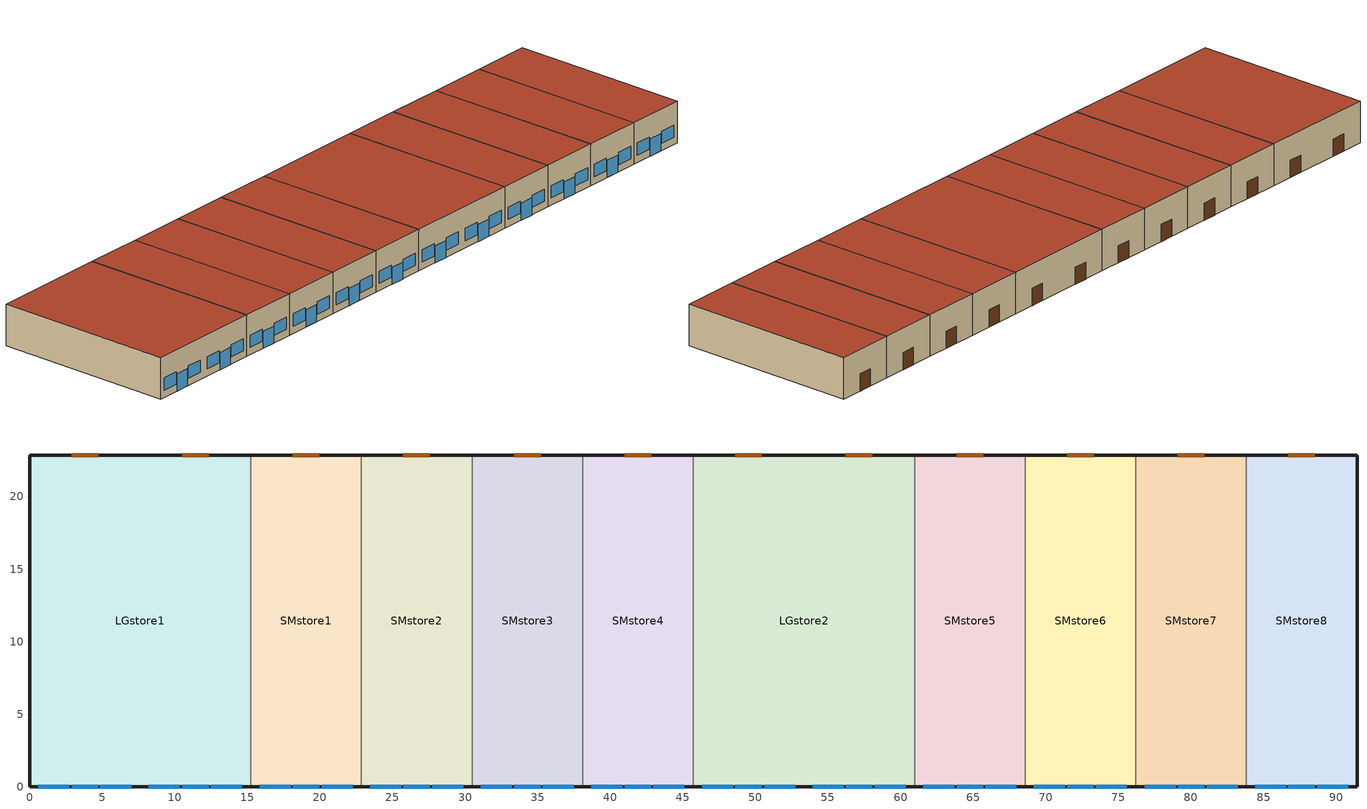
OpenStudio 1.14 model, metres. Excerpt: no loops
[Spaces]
SMstore2
 floor ground: 30.48,22.86 30.48,0 22.86,0 22.86,22.86 z0
 wall outside: 22.86,0 30.48,0 / 30.48,22.86 22.86,22.86 z0:5.18
 wall to SMstore3: 30.48,0 30.48,22.86 z0:5.18
 wall to SMstore1: 22.86,22.86 22.86,0 z0:5.18
 window: 23.47,0 25.6,0 / 27.74,0 29.87,0 z0.91:2.43; 25.76,0 27.58,0 z0:2.13
 door: 27.58,22.86 25.76,22.86 z0:2.13
 roof outside: 30.48,0 30.48,22.86 22.86,22.86 22.86,0 z5.18
SMstore7
 floor ground: 83.82,22.86 83.82,0 76.2,0 76.2,22.86 z0
 wall outside: 76.2,0 83.82,0 / 83.82,22.86 76.2,22.86 z0:5.18
 wall to SMstore6: 76.2,22.86 76.2,0 z0:5.18
 wall to SMstore8: 83.82,0 83.82,22.86 z0:5.18
 window: 81.08,0 83.21,0 / 76.81,0 78.94,0 z0.91:2.43; 79.1,0 80.92,0 z0:2.13
 door: 80.92,22.86 79.1,22.86 z0:2.13
 roof outside: 83.82,0 83.82,22.86 76.2,22.86 76.2,0 z5.18
SMstore3
 floor ground: 38.1,22.86 38.1,0 30.48,0 30.48,22.86 z0
 wall outside: 30.48,0 38.1,0 / 38.1,22.86 30.48,22.86 z0:5.18
 wall to SMstore4: 38.1,0 38.1,22.86 z0:5.18
 window: 31.09,0 33.22,0 / 35.36,0 37.49,0 z0.91:2.43; 33.38,0 35.2,0 z0:2.13
 door: 35.2,22.86 33.38,22.86 z0:2.13
 roof outside: 38.1,0 38.1,22.86 30.48,22.86 30.48,0 z5.18
SMstore1
 floor ground: 22.86,22.86 22.86,0 15.24,0 15.24,22.86 z0
 wall outside: 15.24,0 22.86,0 / 22.86,22.86 15.24,22.86 z0:5.18
 wall to LGstore1: 15.24,22.86 15.24,0 z0:5.18
 window: 15.85,0 17.98,0 / 20.12,0 22.25,0 z0.91:2.43; 18.14,0 19.97,0 z0:2.13
 door: 19.97,22.86 18.14,22.86 z0:2.13
 roof outside: 22.86,0 22.86,22.86 15.24,22.86 15.24,0 z5.18
LGstore2
 floor ground: 60.96,22.86 60.96,0 45.72,0 45.72,22.86 z0
 wall outside: 45.72,0 60.96,0 / 60.96,22.86 45.72,22.86 z0:5.18
 wall to SMstore5: 60.96,0 60.96,22.86 z0:5.18
 wall to SMstore4: 45.72,22.86 45.72,0 z0:5.18
 window: 48.62,0 50.44,0 / 56.24,0 58.06,0 z0:2.13; 46.33,0 48.46,0 / 58.22,0 60.35,0 / 53.95,0 56.08,0 / 50.6,0 52.73,0 z0.91:2.43
 door: 50.44,22.86 48.62,22.86 / 58.06,22.86 56.24,22.86 z0:2.13
 roof outside: 60.96,0 60.96,22.86 45.72,22.86 45.72,0 z5.18
SMstore8
 floor ground: 91.44,22.86 91.44,0 83.82,0 83.82,22.86 z0
 wall outside: 83.82,0 91.44,0 91.44,22.86 83.82,22.86 z0:5.18
 window: 86.72,0 88.54,0 z0:2.13; 84.43,0 86.56,0 / 88.7,0 90.83,0 z0.91:2.43
 door: 88.54,22.86 86.72,22.86 z0:2.13
 roof outside: 91.44,0 91.44,22.86 83.82,22.86 83.82,0 z5.18
SMstore5
 floor ground: 68.58,22.86 68.58,0 60.96,0 60.96,22.86 z0
 wall outside: 60.96,0 68.58,0 / 68.58,22.86 60.96,22.86 z0:5.18
 wall to SMstore6: 68.58,0 68.58,22.86 z0:5.18
 window: 61.57,0 63.7,0 / 65.84,0 67.97,0 z0.91:2.43; 63.86,0 65.68,0 z0:2.13
 door: 65.68,22.86 63.86,22.86 z0:2.13
 roof outside: 68.58,0 68.58,22.86 60.96,22.86 60.96,0 z5.18
SMstore4
 floor ground: 45.72,22.86 45.72,0 38.1,0 38.1,22.86 z0
 wall outside: 38.1,0 45.72,0 / 45.72,22.86 38.1,22.86 z0:5.18
 window: 41,0 42.82,0 z0:2.13; 38.71,0 40.84,0 / 42.98,0 45.11,0 z0.91:2.43
 door: 42.82,22.86 41,22.86 z0:2.13
 roof outside: 45.72,0 45.72,22.86 38.1,22.86 38.1,0 z5.18
SMstore6
 floor ground: 76.2,22.86 76.2,0 68.58,0 68.58,22.86 z0
 wall outside: 68.58,0 76.2,0 / 76.2,22.86 68.58,22.86 z0:5.18
 window: 73.46,0 75.59,0 / 69.19,0 71.32,0 z0.91:2.43; 71.48,0 73.3,0 z0:2.13
 door: 73.3,22.86 71.48,22.86 z0:2.13
 roof outside: 76.2,0 76.2,22.86 68.58,22.86 68.58,0 z5.18
LGstore1
 floor ground: 15.24,22.86 15.24,0 0,0 0,22.86 z0
 wall outside: 15.24,22.86 0,22.86 0,0 15.24,0 z0:5.18
 window: 8.23,0 10.36,0 / 0.61,0 2.74,0 / 4.88,0 7.01,0 / 12.5,0 14.63,0 z0.91:2.43; 10.52,0 12.35,0 / 2.9,0 4.73,0 z0:2.13
 door: 4.73,22.86 2.9,22.86 / 12.35,22.86 10.52,22.86 z0:2.13
 roof outside: 15.24,0 15.24,22.86 0,22.86 0,0 z5.18
[EnergyManagementSystem:Program]
SMstore7ZNPSZAC9EconomizerCTRLProg: SET SMstore7ZNPSZAC9TimestepEconEff = 0.7; SET MaxE = 0.7; SET SMstore7ZNPSZAC9DATRqd = (SMstore7ZNPSZAC9DATRqd*1.8)+32; SET OATF = (OATF_8*1.8)+32; SET OAwbF = (OAWBC_8*1.8)+32; IF SMstore7ZNPSZAC9OAFlowMass > (SMstore7ZNPSZAC9OADesignMass*SMstore7ZNPSZAC9OASch); SET EconoActive = 1; ELSE; SET EconoActive = 0; ENDIF; SET dTNeeded = 75-SMstore7ZNPSZAC9DATRqd; SET CoolDesdT = ((98*0.15)+(75*(1-0.15)))-55; SET CoolLoad = dTNeeded/ CoolDesdT; IF CoolLoad > 1; SET CoolLoad = 1; ELSEIF CoolLoad < 0; SET CoolLoad = 0; ENDIF; IF EconoActive == 1; SET Stage = SMstore7ZNPSZAC9NumberofStages; IF Stage == 2; IF CoolLoad < 0.6; SET SMstore7ZNPSZAC9TimestepEconEff = MaxE; ELSE; SET ECOEff = 0-2.18919863612305; SET ECOEff = ECOEff+(0-0.674461284910428*CoolLoad); SET ECOEff = ECOEff+(0.000459106275872404*(OATF^2)); SET ECOEff = ECOEff+(0-0.00000484778537945252*(OATF^3)); SET ECOEff = ECOEff+(0.182915713033586*OAwbF); SET ECOEff = ECOEff+(0-0.00382838660261133*(OAwbF^2)); SET ECOEff = ECOEff+(0.0000255567460240583*(OAwbF^3)); SET SMstore7ZNPSZAC9TimestepEconEff = ECOEff; ENDIF; ELSE; SET ECOEff = 2.36337942464462; SET ECOEff = ECOEff+(0-0.409939515512619*CoolLoad); SET ECOEff = ECOEff+(0-0.0565205596792225*OAwbF); SET ECOEff = ECOEff+(0-0.0000632612294169389*(OATF^2)); SET SMstore7ZNPSZAC9TimestepEconEff = ECOEff+(0.000571724868775081*(OAwbF^2)); ENDIF; IF SMstore7ZNPSZAC9TimestepEconEff > MaxE; SET SMstore7ZNPSZAC9TimestepEconEff = MaxE; ELSEIF SMstore7ZNPSZAC9TimestepEconEff < (SMstore7ZNPSZAC9OADesignMass*SMstore7ZNPSZAC9OASch); SET SMstore7ZNPSZAC9TimestepEconEff = (SMstore7ZNPSZAC9OADesignMass*SMstore7ZNPSZAC9OASch); ENDIF; ENDIF
SMstore7ZNPSZAC9SetFanPar: IF SMstore7ZNPSZAC9NumberofStages == 1; Return; ENDIF; SET SMstore7ZNPSZAC9FanPwrExp = 2.2; SET OAFrac = SMstore7ZNPSZAC9OAFlowMass/SMstore7ZNPSZAC9DesignFlowMass; IF  OAFrac < 0.66; SET SMstore7ZNPSZAC9VenSpeed = 0.66; SET SMstore7ZNPSZAC9Stg1Spd = 0.66; ELSE; SET SMstore7ZNPSZAC9VenSpeed = OAFrac; SET SMstore7ZNPSZAC9Stg1Spd = OAFrac; ENDIF; SET SMstore7ZNPSZAC9Stg2Spd = 1.0; SET SMstore7ZNPSZAC9HeatSpeed = 1.0
SMstore7ZNPSZAC9FanControl: IF SMstore7ZNPSZAC9NumberofStages == 1; Return; ENDIF; IF SMstore7ZNPSZAC9HeatingRTF > 0; SET Heating = SMstore7ZNPSZAC9HeatingRTF; SET Ven = 1-SMstore7ZNPSZAC9HeatingRTF; SET Eco = 0; SET Stage1 = 0; SET Stage2 = 0; ELSE; SET Heating = 0; SET EcoSpeed = SMstore7ZNPSZAC9VenSpeed; IF SMstore7ZNPSZAC9SpeedRatio == 0; IF SMstore7ZNPSZAC9RTF > 0; SET Stage1 = SMstore7ZNPSZAC9RTF; SET Stage2 = 0; SET Ven = 1-SMstore7ZNPSZAC9RTF; SET Eco = 0; IF SMstore7ZNPSZAC9OAFlowMass > (SMstore7ZNPSZAC9OADesignMass*SMstore7ZNPSZAC9OASch); SET SMstore7ZNPSZAC9Stg1Spd = 1.0; ENDIF; ELSE; SET Stage1 = 0; SET Stage2 = 0; IF SMstore7ZNPSZAC9OAFlowMass > (SMstore7ZNPSZAC9OADesignMass*SMstore7ZNPSZAC9OASch); SET Eco = 1.0; SET Ven = 0; SET ExpDAT = SMstore7ZNPSZAC9DATRqd-(1-SMstore7ZNPSZAC9VenSpeed)*SMstore7_ZNTemp; SET ExpDAT = ExpDAT/SMstore7ZNPSZAC9VenSpeed; IF OATF_8 > ExpDAT; SET EcoSpeed = SMstore7ZNPSZAC9Stg2Spd; ENDIF; ELSE; SET Eco = 0; SET Ven = 1.0; ENDIF; ENDIF; ELSE; SET Stage1 = 1-SMstore7ZNPSZAC9SpeedRatio; SET Stage2 = SMstore7ZNPSZAC9SpeedRatio; SET Ven = 0; SET Eco = 0; IF SMstore7ZNPSZAC9OAFlowMass > (SMstore7ZNPSZAC9OADesignMass*SMstore7ZNPSZAC9OASch); SET SMstore7ZNPSZAC9Stg1Spd = 1.0; ENDIF; ENDIF; ENDIF; SET FPR = Ven*(SMstore7ZNPSZAC9VenSpeed ^ SMstore7ZNPSZAC9FanPwrExp); SET FPR = FPR+Eco*(EcoSpeed^SMstore7ZNPSZAC9FanPwrExp); SET FPR1 = Stage1*(SMstore7ZNPSZAC9Stg1Spd^SMstore7ZNPSZAC9FanPwrExp); SET FPR = FPR+FPR1; SET FPR2 = Stage2*(SMstore7ZNPSZAC9Stg2Spd^SMstore7ZNPSZAC9FanPwrExp); SET FPR = FPR+FPR2; SET FPR3 = Heating*(SMstore7ZNPSZAC9HeatSpeed^SMstore7ZNPSZAC9FanPwrExp); SET FanPwrRatio = FPR+ FPR3; SET SMstore7ZNPSZAC9FanPressure = SMstore7ZNPSZAC9FanDesignPressure*FanPwrRatio
SMstore8ZNPSZAC10SetNumberofStages: SET SMstore8ZNPSZAC10NumberofStages = 1
SMstore8ZNPSZAC10EconomizerCTRLProg: SET SMstore8ZNPSZAC10TimestepEconEff = 0.7; SET MaxE = 0.7; SET SMstore8ZNPSZAC10DATRqd = (SMstore8ZNPSZAC10DATRqd*1.8)+32; SET OATF = (OATF_9*1.8)+32; SET OAwbF = (OAWBC_9*1.8)+32; IF SMstore8ZNPSZAC10OAFlowMass > (SMstore8ZNPSZAC10OADesignMass*SMstore8ZNPSZAC10OASch); SET EconoActive = 1; ELSE; SET EconoActive = 0; ENDIF; SET dTNeeded = 75-SMstore8ZNPSZAC10DATRqd; SET CoolDesdT = ((98*0.15)+(75*(1-0.15)))-55; SET CoolLoad = dTNeeded/ CoolDesdT; IF CoolLoad > 1; SET CoolLoad = 1; ELSEIF CoolLoad < 0; SET CoolLoad = 0; ENDIF; IF EconoActive == 1; SET Stage = SMstore8ZNPSZAC10NumberofStages; IF Stage == 2; IF CoolLoad < 0.6; SET SMstore8ZNPSZAC10TimestepEconEff = MaxE; ELSE; SET ECOEff = 0-2.18919863612305; SET ECOEff = ECOEff+(0-0.674461284910428*CoolLoad); SET ECOEff = ECOEff+(0.000459106275872404*(OATF^2)); SET ECOEff = ECOEff+(0-0.00000484778537945252*(OATF^3)); SET ECOEff = ECOEff+(0.182915713033586*OAwbF); SET ECOEff = ECOEff+(0-0.00382838660261133*(OAwbF^2)); SET ECOEff = ECOEff+(0.0000255567460240583*(OAwbF^3)); SET SMstore8ZNPSZAC10TimestepEconEff = ECOEff; ENDIF; ELSE; SET ECOEff = 2.36337942464462; SET ECOEff = ECOEff+(0-0.409939515512619*CoolLoad); SET ECOEff = ECOEff+(0-0.0565205596792225*OAwbF); SET ECOEff = ECOEff+(0-0.0000632612294169389*(OATF^2)); SET SMstore8ZNPSZAC10TimestepEconEff = ECOEff+(0.000571724868775081*(OAwbF^2)); ENDIF; IF SMstore8ZNPSZAC10TimestepEconEff > MaxE; SET SMstore8ZNPSZAC10TimestepEconEff = MaxE; ELSEIF SMstore8ZNPSZAC10TimestepEconEff < (SMstore8ZNPSZAC10OADesignMass*SMstore8ZNPSZAC10OASch); SET SMstore8ZNPSZAC10TimestepEconEff = (SMstore8ZNPSZAC10OADesignMass*SMstore8ZNPSZAC10OASch); ENDIF; ENDIF
SMstore8ZNPSZAC10SetFanPar: IF SMstore8ZNPSZAC10NumberofStages == 1; Return; ENDIF; SET SMstore8ZNPSZAC10FanPwrExp = 2.2; SET OAFrac = SMstore8ZNPSZAC10OAFlowMass/SMstore8ZNPSZAC10DesignFlowMass; IF  OAFrac < 0.66; SET SMstore8ZNPSZAC10VenSpeed = 0.66; SET SMstore8ZNPSZAC10Stg1Spd = 0.66; ELSE; SET SMstore8ZNPSZAC10VenSpeed = OAFrac; SET SMstore8ZNPSZAC10Stg1Spd = OAFrac; ENDIF; SET SMstore8ZNPSZAC10Stg2Spd = 1.0; SET SMstore8ZNPSZAC10HeatSpeed = 1.0
SMstore8ZNPSZAC10FanControl: IF SMstore8ZNPSZAC10NumberofStages == 1; Return; ENDIF; IF SMstore8ZNPSZAC10HeatingRTF > 0; SET Heating = SMstore8ZNPSZAC10HeatingRTF; SET Ven = 1-SMstore8ZNPSZAC10HeatingRTF; SET Eco = 0; SET Stage1 = 0; SET Stage2 = 0; ELSE; SET Heating = 0; SET EcoSpeed = SMstore8ZNPSZAC10VenSpeed; IF SMstore8ZNPSZAC10SpeedRatio == 0; IF SMstore8ZNPSZAC10RTF > 0; SET Stage1 = SMstore8ZNPSZAC10RTF; SET Stage2 = 0; SET Ven = 1-SMstore8ZNPSZAC10RTF; SET Eco = 0; IF SMstore8ZNPSZAC10OAFlowMass > (SMstore8ZNPSZAC10OADesignMass*SMstore8ZNPSZAC10OASch); SET SMstore8ZNPSZAC10Stg1Spd = 1.0; ENDIF; ELSE; SET Stage1 = 0; SET Stage2 = 0; IF SMstore8ZNPSZAC10OAFlowMass > (SMstore8ZNPSZAC10OADesignMass*SMstore8ZNPSZAC10OASch); SET Eco = 1.0; SET Ven = 0; SET ExpDAT = SMstore8ZNPSZAC10DATRqd-(1-SMstore8ZNPSZAC10VenSpeed)*SMstore8_ZNTemp; SET ExpDAT = ExpDAT/SMstore8ZNPSZAC10VenSpeed; IF OATF_9 > ExpDAT; SET EcoSpeed = SMstore8ZNPSZAC10Stg2Spd; ENDIF; ELSE; SET Eco = 0; SET Ven = 1.0; ENDIF; ENDIF; ELSE; SET Stage1 = 1-SMstore8ZNPSZAC10SpeedRatio; SET Stage2 = SMstore8ZNPSZAC10SpeedRatio; SET Ven = 0; SET Eco = 0; IF SMstore8ZNPSZAC10OAFlowMass > (SMstore8ZNPSZAC10OADesignMass*SMstore8ZNPSZAC10OASch); SET SMstore8ZNPSZAC10Stg1Spd = 1.0; ENDIF; ENDIF; ENDIF; SET FPR = Ven*(SMstore8ZNPSZAC10VenSpeed ^ SMstore8ZNPSZAC10FanPwrExp); SET FPR = FPR+Eco*(EcoSpeed^SMstore8ZNPSZAC10FanPwrExp); SET FPR1 = Stage1*(SMstore8ZNPSZAC10Stg1Spd^SMstore8ZNPSZAC10FanPwrExp); SET FPR = FPR+FPR1; SET FPR2 = Stage2*(SMstore8ZNPSZAC10Stg2Spd^SMstore8ZNPSZAC10FanPwrExp); SET FPR = FPR+FPR2; SET FPR3 = Heating*(SMstore8ZNPSZAC10HeatSpeed^SMstore8ZNPSZAC10FanPwrExp); SET FanPwrRatio = FPR+ FPR3; SET SMstore8ZNPSZAC10FanPressure = SMstore8ZNPSZAC10FanDesignPressure*FanPwrRatio
[EnergyManagementSystem:ProgramCallingManager]
LGstore1ZNPSZAC1SetNumberofStagesCallingManager: BeginNewEnvironment; LGstore1ZNPSZAC1SetNumberofStages; LGstore1ZNPSZAC1SetFanPar
LGstore1ZNPSZAC1EcoManager: InsideHVACSystemIterationLoop; LGstore1ZNPSZAC1EconomizerCTRLProg
LGstore1ZNPSZAC1FanMainManager: BeginTimestepBeforePredictor; LGstore1ZNPSZAC1FanControl
LGstore2ZNPSZAC6SetNumberofStagesCallingManager: BeginNewEnvironment; LGstore2ZNPSZAC6SetNumberofStages; LGstore2ZNPSZAC6SetFanPar
LGstore2ZNPSZAC6EcoManager: InsideHVACSystemIterationLoop; LGstore2ZNPSZAC6EconomizerCTRLProg
LGstore2ZNPSZAC6FanMainManager: BeginTimestepBeforePredictor; LGstore2ZNPSZAC6FanControl
SMstore1ZNPSZAC2SetNumberofStagesCallingManager: BeginNewEnvironment; SMstore1ZNPSZAC2SetNumberofStages; SMstore1ZNPSZAC2SetFanPar
SMstore1ZNPSZAC2EcoManager: InsideHVACSystemIterationLoop; SMstore1ZNPSZAC2EconomizerCTRLProg
SMstore1ZNPSZAC2FanMainManager: BeginTimestepBeforePredictor; SMstore1ZNPSZAC2FanControl
SMstore2ZNPSZAC3SetNumberofStagesCallingManager: BeginNewEnvironment; SMstore2ZNPSZAC3SetNumberofStages; SMstore2ZNPSZAC3SetFanPar
SMstore2ZNPSZAC3EcoManager: InsideHVACSystemIterationLoop; SMstore2ZNPSZAC3EconomizerCTRLProg
SMstore2ZNPSZAC3FanMainManager: BeginTimestepBeforePredictor; SMstore2ZNPSZAC3FanControl
SMstore3ZNPSZAC4SetNumberofStagesCallingManager: BeginNewEnvironment; SMstore3ZNPSZAC4SetNumberofStages; SMstore3ZNPSZAC4SetFanPar
SMstore3ZNPSZAC4EcoManager: InsideHVACSystemIterationLoop; SMstore3ZNPSZAC4EconomizerCTRLProg
SMstore3ZNPSZAC4FanMainManager: BeginTimestepBeforePredictor; SMstore3ZNPSZAC4FanControl
SMstore4ZNPSZAC5SetNumberofStagesCallingManager: BeginNewEnvironment; SMstore4ZNPSZAC5SetNumberofStages; SMstore4ZNPSZAC5SetFanPar
SMstore4ZNPSZAC5EcoManager: InsideHVACSystemIterationLoop; SMstore4ZNPSZAC5EconomizerCTRLProg
SMstore4ZNPSZAC5FanMainManager: BeginTimestepBeforePredictor; SMstore4ZNPSZAC5FanControl
SMstore5ZNPSZAC7SetNumberofStagesCallingManager: BeginNewEnvironment; SMstore5ZNPSZAC7SetNumberofStages; SMstore5ZNPSZAC7SetFanPar
SMstore5ZNPSZAC7EcoManager: InsideHVACSystemIterationLoop; SMstore5ZNPSZAC7EconomizerCTRLProg
SMstore5ZNPSZAC7FanMainManager: BeginTimestepBeforePredictor; SMstore5ZNPSZAC7FanControl
SMstore6ZNPSZAC8SetNumberofStagesCallingManager: BeginNewEnvironment; SMstore6ZNPSZAC8SetNumberofStages; SMstore6ZNPSZAC8SetFanPar
SMstore6ZNPSZAC8EcoManager: InsideHVACSystemIterationLoop; SMstore6ZNPSZAC8EconomizerCTRLProg
SMstore6ZNPSZAC8FanMainManager: BeginTimestepBeforePredictor; SMstore6ZNPSZAC8FanControl
SMstore7ZNPSZAC9SetNumberofStagesCallingManager: BeginNewEnvironment; SMstore7ZNPSZAC9SetNumberofStages; SMstore7ZNPSZAC9SetFanPar
SMstore7ZNPSZAC9EcoManager: InsideHVACSystemIterationLoop; SMstore7ZNPSZAC9EconomizerCTRLProg
SMstore7ZNPSZAC9FanMainManager: BeginTimestepBeforePredictor; SMstore7ZNPSZAC9FanControl
SMstore8ZNPSZAC10SetNumberofStagesCallingManager: BeginNewEnvironment; SMstore8ZNPSZAC10SetNumberofStages; SMstore8ZNPSZAC10SetFanPar
SMstore8ZNPSZAC10EcoManager: InsideHVACSystemIterationLoop; SMstore8ZNPSZAC10EconomizerCTRLProg
SMstore8ZNPSZAC10FanMainManager: BeginTimestepBeforePredictor; SMstore8ZNPSZAC10FanControl
[EnergyManagementSystem:Actuator] Actuated Component Type=Schedule:Year; Actuated Component Control Type=Schedule Value
Name | Actuated Component
LGstore1ZNPSZAC1TimestepEconEff | LGstore1ZNPSZAC1maxOASch
LGstore2ZNPSZAC6TimestepEconEff | LGstore2ZNPSZAC6maxOASch
SMstore1ZNPSZAC2TimestepEconEff | SMstore1ZNPSZAC2maxOASch
SMstore2ZNPSZAC3TimestepEconEff | SMstore2ZNPSZAC3maxOASch
SMstore3ZNPSZAC4TimestepEconEff | SMstore3ZNPSZAC4maxOASch
SMstore4ZNPSZAC5TimestepEconEff | SMstore4ZNPSZAC5maxOASch
SMstore5ZNPSZAC7TimestepEconEff | SMstore5ZNPSZAC7maxOASch
SMstore6ZNPSZAC8TimestepEconEff | SMstore6ZNPSZAC8maxOASch
SMstore7ZNPSZAC9TimestepEconEff | SMstore7ZNPSZAC9maxOASch
SMstore8ZNPSZAC10TimestepEconEff | SMstore8ZNPSZAC10maxOASch
[Schedule:Ruleset]
Name | Default Day Schedule
LGstore1ZNPSZAC1maxOASch | LGstore1ZNPSZAC1maxOASchDefault
LGstore2ZNPSZAC6maxOASch | LGstore2ZNPSZAC6maxOASchDefault
SMstore1ZNPSZAC2maxOASch | SMstore1ZNPSZAC2maxOASchDefault
SMstore2ZNPSZAC3maxOASch | SMstore2ZNPSZAC3maxOASchDefault
SMstore3ZNPSZAC4maxOASch | SMstore3ZNPSZAC4maxOASchDefault
SMstore4ZNPSZAC5maxOASch | SMstore4ZNPSZAC5maxOASchDefault
SMstore5ZNPSZAC7maxOASch | SMstore5ZNPSZAC7maxOASchDefault
SMstore6ZNPSZAC8maxOASch | SMstore6ZNPSZAC8maxOASchDefault
SMstore7ZNPSZAC9maxOASch | SMstore7ZNPSZAC9maxOASchDefault
SMstore8ZNPSZAC10maxOASch | SMstore8ZNPSZAC10maxOASchDefault
[Schedule:Day]
LGstore1ZNPSZAC1maxOASchDefault; LGstore2ZNPSZAC6maxOASchDefault; SMstore1ZNPSZAC2maxOASchDefault; SMstore2ZNPSZAC3maxOASchDefault; SMstore3ZNPSZAC4maxOASchDefault; SMstore4ZNPSZAC5maxOASchDefault; SMstore5ZNPSZAC7maxOASchDefault; SMstore6ZNPSZAC8maxOASchDefault; SMstore7ZNPSZAC9maxOASchDefault; SMstore8ZNPSZAC10maxOASchDefault: 24, 0, 0.7
